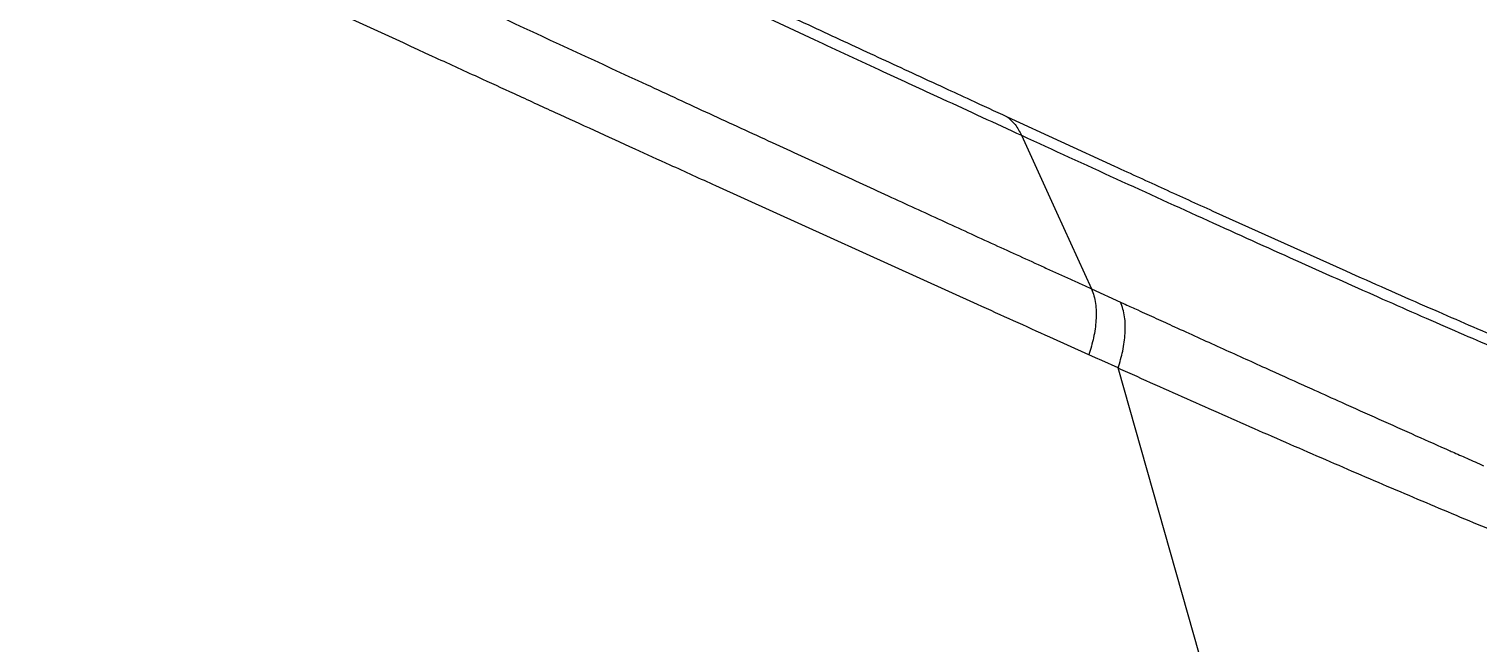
# Model space of a CAD drawing. Extents: x -51 to 27, y -13 to 136.
# Drawn here: x -38.6 to -34.015, y 51.423 to 53.368 of the extents above; entities that cross this region are included whole.
import ezdxf

# ---------------------------------------------------------------- set-up
doc = ezdxf.new("R2010")
doc.units = 0
doc.header["$MEASUREMENT"] = 0
doc.layers.add('GEOMETRY', color=2, linetype='Continuous', lineweight=25)

# ---------------------------------------------------------------- blocks, each defined once
blk = doc.blocks.new('2026 MONTERREY-BLOOM')
at = {"layer": 'GEOMETRY'}
for p, q in [((-24.033, -30.5652), (-24.0285, -30.5674)), ((-23.823, -30.6244), (-23.4829, -30.7809)), ((-23.9168, -31.219), (-24.7447, -30.8433)), ((-23.1721, -30.923), (-22.751, -31.1128)), ((-23.5553, -31.1698), (-23.4636, -31.2117)), ((-23.5639, -31.378), (-23.6878, -31.3224)), ((-23.5543, -31.3825), (-23.5639, -31.378)), ((-23.5434, -31.3875), (-23.5543, -31.3825)), ((-23.5229, -31.3968), (-23.5434, -31.3875)), ((-23.4713, -31.4201), (-23.5229, -31.3968)), ((-22.9983, -33.0896), (-23.4714, -31.4201))]:
    blk.add_line(p, q, dxfattribs=at)
at = {"layer": 'GEOMETRY', "flags": 128}
blk.add_lwpolyline([(-23.777, -30.6833), (-23.6661, -30.9266), (-23.5553, -31.1698)], dxfattribs=at)
at = {"layer": 'GEOMETRY'}
for points, knots in [([(-36.6427, -38.9849), (-36.6428, -38.748), (-36.6429, -38.2513), (-36.6431, -37.4958), (-36.643, -36.7174), (-36.6423, -35.9379), (-36.6409, -35.1552), (-36.6388, -34.37), (-36.6343, -33.1243), (-36.6247, -31.4274), (-36.6007, -28.7277), (-36.5557, -25.4875), (-36.48, -22.0033), (-36.3837, -18.8258), (-36.2694, -15.9518), (-36.1467, -13.5568), (-36.0218, -11.6425), (-35.9083, -10.2086), (-35.8038, -9.1111), (-35.7174, -8.3466), (-35.6715, -7.9173), (-35.5982, -7.4928), (-35.4908, -7.0801), (-35.3398, -6.6435), (-35.1358, -6.1898), (-34.8703, -5.7277), (-34.5603, -5.2943), (-34.2088, -4.8937), (-33.8193, -4.53), (-33.3956, -4.2066), (-32.942, -3.9269), (-32.4916, -3.7075), (-32.0535, -3.5411), (-31.634, -3.4198), (-31.1992, -3.3309), (-30.7502, -3.28), (-30.3002, -3.2288), (-29.6557, -3.1612), (-28.8172, -3.0818), (-27.5048, -2.9746), (-25.9207, -2.8687), (-23.9532, -2.7617), (-21.8759, -2.6679), (-19.6786, -2.5868), (-17.2507, -2.5139), (-14.59, -2.4519), (-11.7055, -2.4029), (-8.8195, -2.3695), (-5.9364, -2.3497), (-3.0548, -2.3416), (-0.5983, -2.3393), (1.4461, -2.34), (3.0915, -2.3423), (4.7536, -2.3465), (6.4156, -2.3534), (8.0545, -2.3645), (10.4077, -2.3864), (13.4813, -2.429), (16.9743, -2.5047), (20.1483, -2.6009), (23.0112, -2.7146), (25.3952, -2.8364), (27.3074, -2.9606), (28.7412, -3.0736), (29.84, -3.1777), (30.6063, -3.2639), (31.0378, -3.31), (31.4634, -3.3805), (31.8765, -3.4857), (32.3137, -3.6341), (32.7687, -3.8357), (33.2323, -4.0987), (33.6676, -4.4064), (34.0701, -4.7558), (34.436, -5.1433), (34.7616, -5.5651), (35.0437, -6.0171), (35.2785, -6.4922), (35.464, -6.9855), (35.6016, -7.491), (35.6829, -8.0099), (35.7387, -8.5338), (35.8146, -9.2299), (35.8967, -10.0974), (36.0051, -11.4079), (36.112, -12.9931), (36.2405, -15.3392), (36.3619, -18.1726), (36.4654, -21.4568), (36.5399, -24.7062), (36.5915, -27.9302), (36.6206, -30.8028), (36.6357, -33.3227), (36.6407, -34.9225), (36.6423, -35.9634), (36.6428, -36.4441), (36.643, -36.9237), (36.6431, -37.4023), (36.643, -37.8963), (36.6429, -38.4238), (36.6428, -38.792), (36.6428, -38.9849)], [0, 0, 0, 0, 0.005138, 0.010771, 0.016381, 0.022015, 0.027673, 0.03335, 0.039042, 0.054682, 0.070145, 0.097582, 0.124946, 0.145709, 0.16651, 0.187309, 0.197707, 0.208103, 0.218498, 0.221609, 0.224784, 0.227857, 0.230942, 0.234019, 0.237865, 0.24171, 0.245555, 0.249401, 0.253246, 0.257092, 0.260938, 0.264783, 0.267936, 0.271088, 0.274241, 0.277546, 0.280882, 0.284062, 0.291597, 0.299143, 0.312612, 0.326021, 0.341866, 0.357701, 0.373696, 0.394533, 0.415407, 0.436247, 0.457116, 0.477921, 0.498728, 0.51038, 0.52225, 0.534405, 0.54642, 0.558287, 0.569942, 0.597446, 0.624936, 0.645697, 0.666299, 0.687058, 0.697455, 0.707849, 0.718242, 0.721382, 0.724571, 0.72765, 0.730727, 0.733804, 0.737651, 0.741498, 0.745344, 0.74919, 0.753036, 0.756881, 0.760725, 0.76457, 0.768352, 0.772136, 0.775907, 0.779727, 0.783559, 0.79109, 0.798621, 0.812071, 0.825537, 0.849567, 0.873561, 0.896782, 0.920041, 0.943476, 0.95907, 0.97468, 0.978164, 0.981639, 0.985104, 0.988563, 0.992016, 0.995816, 1, 1, 1, 1]), ([(-27.4304, -28.9665), (-27.3914, -28.9852), (-27.2982, -29.0299), (-27.164, -29.0944), (-27.0266, -29.1603), (-26.9072, -29.2174), (-26.7837, -29.2762), (-26.6465, -29.3416), (-26.4713, -29.4249), (-26.2742, -29.5184), (-26.1194, -29.5915), (-26.0248, -29.6362), (-25.9837, -29.6556), (-25.9436, -29.6745), (-25.9045, -29.6929), (-25.8665, -29.7108), (-25.8296, -29.7282), (-25.765, -29.7585), (-25.6791, -29.7989), (-25.5781, -29.8463), (-25.4966, -29.8846), (-25.4326, -29.9146), (-25.3714, -29.9432), (-25.3014, -29.976), (-25.2148, -30.0165), (-25.1264, -30.0578), (-25.0455, -30.0956), (-24.9692, -30.1312), (-24.8507, -30.1864), (-24.6696, -30.2704), (-24.4446, -30.3743), (-24.2881, -30.4471), (-24.2155, -30.4809)], [0, 0, 0, 0, 0.035217, 0.08427, 0.121557, 0.159999, 0.192998, 0.234117, 0.285424, 0.353536, 0.415405, 0.428436, 0.441152, 0.453553, 0.465639, 0.477411, 0.488868, 0.500011, 0.537512, 0.568997, 0.594472, 0.613945, 0.629094, 0.652016, 0.679771, 0.710852, 0.735588, 0.756419, 0.783354, 0.848355, 0.929567, 1, 1, 1, 1]), ([(-25.4315, -29.8761), (-25.3875, -29.8967), (-25.3104, -29.9328), (-25.1948, -29.987), (-25.087, -30.0374), (-24.9753, -30.0896), (-24.8643, -30.1414), (-24.7505, -30.1944), (-24.6342, -30.2485), (-24.5218, -30.3008), (-24.4154, -30.3502), (-24.3164, -30.3962), (-24.2193, -30.4412), (-24.1212, -30.4866), (-24.0276, -30.5299), (-23.9276, -30.5761), (-23.8617, -30.6065), (-23.823, -30.6244)], [0, 0, 0, 0, 0.080479, 0.140759, 0.211565, 0.278406, 0.346381, 0.416719, 0.489421, 0.562729, 0.626594, 0.68857, 0.748659, 0.809583, 0.874245, 0.926254, 1, 1, 1, 1]), ([(-25.6405, -30.4335), (-25.7638, -30.3767), (-26.0107, -30.2632), (-26.2602, -30.1476), (-26.3851, -30.0897)], [0, 0, 0, 0, 0.499671, 1, 1, 1, 1]), ([(-25.8549, -30.1085), (-25.7053, -30.1783), (-25.4061, -30.3178), (-25.1114, -30.4542), (-24.9641, -30.5224)], [0, 0, 0, 0, 0.499909, 1, 1, 1, 1]), ([(-24.7447, -30.8433), (-24.7928, -30.8213), (-24.8777, -30.7826), (-25.0057, -30.7242), (-25.1268, -30.669), (-25.2539, -30.6109), (-25.3765, -30.5546), (-25.5058, -30.4952), (-25.5924, -30.4555), (-25.6405, -30.4335)], [0, 0, 0, 0, 0.1626464, 0.2873017, 0.4312169, 0.5691113, 0.7128945, 0.8405551, 1, 1, 1, 1]), ([(-24.2155, -30.4809), (-24.185, -30.495), (-24.124, -30.5232), (-24.0633, -30.5512), (-24.033, -30.5652)], [0, 0, 0, 0, 0.500282, 1, 1, 1, 1]), ([(-24.9641, -30.5224), (-24.8975, -30.5532), (-24.7644, -30.6148), (-24.6322, -30.6757), (-24.5662, -30.7062)], [0, 0, 0, 0, 0.499985, 1, 1, 1, 1]), ([(-24.0285, -30.5674), (-23.9864, -30.5868), (-23.9023, -30.6256), (-23.8187, -30.6641), (-23.777, -30.6833)], [0, 0, 0, 0, 0.500338, 1, 1, 1, 1]), ([(-23.823, -30.6245), (-23.814, -30.6321), (-23.7959, -30.6473), (-23.7833, -30.6713), (-23.777, -30.6833)], [0, 0, 0, 0, 0.5000001, 1, 1, 1, 1]), ([(-24.5662, -30.7062), (-24.5048, -30.7344), (-24.382, -30.791), (-24.2602, -30.847), (-24.1993, -30.8749)], [0, 0, 0, 0, 0.500256, 1, 1, 1, 1]), ([(-23.777, -30.6833), (-23.6769, -30.7294), (-23.4779, -30.8209), (-23.1886, -30.9529), (-22.9109, -31.0786), (-22.7361, -31.1565), (-22.6499, -31.1949)], [0, 0, 0, 0, 0.2565664, 0.5101876, 0.7586252, 1, 1, 1, 1]), ([(-23.4829, -30.781), (-23.4304, -30.8051), (-23.3258, -30.853), (-23.2232, -30.8998), (-23.1721, -30.923)], [0, 0, 0, 0, 0.502658, 1, 1, 1, 1]), ([(-24.1993, -30.8749), (-24.143, -30.9008), (-24.0304, -30.9525), (-23.9186, -31.0037), (-23.8627, -31.0293)], [0, 0, 0, 0, 0.500044, 1, 1, 1, 1]), ([(-23.8627, -31.0293), (-23.8364, -31.0413), (-23.7839, -31.0654), (-23.7316, -31.0893), (-23.7054, -31.1013)], [0, 0, 0, 0, 0.4998202, 1, 1, 1, 1]), ([(-23.7054, -31.1013), (-23.6927, -31.1071), (-23.6674, -31.1187), (-23.6421, -31.1302), (-23.6295, -31.136)], [0, 0, 0, 0, 0.499925, 1, 1, 1, 1]), ([(-22.751, -31.1128), (-22.7083, -31.1318), (-22.6236, -31.1695), (-22.5421, -31.2053), (-22.5017, -31.2231)], [0, 0, 0, 0, 0.504032, 1, 1, 1, 1]), ([(-23.6295, -31.136), (-23.6232, -31.1388), (-23.6108, -31.1445), (-23.5984, -31.1502), (-23.5922, -31.153)], [0, 0, 0, 0, 0.499978, 1, 1, 1, 1]), ([(-23.5922, -31.153), (-23.586, -31.1558), (-23.5737, -31.1614), (-23.5615, -31.167), (-23.5553, -31.1698)], [0, 0, 0, 0, 0.499994, 1, 1, 1, 1]), ([(-23.5553, -31.1698), (-23.5504, -31.1844), (-23.5408, -31.2125), (-23.5402, -31.267), (-23.5475, -31.3226), (-23.5586, -31.3601), (-23.5639, -31.378)], [0, 0, 0, 0, 0.27768, 0.536919, 0.777699, 1, 1, 1, 1]), ([(-23.6878, -31.3224), (-23.7259, -31.3052), (-23.802, -31.2709), (-23.8785, -31.2363), (-23.9168, -31.219)], [0, 0, 0, 0, 0.4998973, 1, 1, 1, 1]), ([(-23.4713, -31.4201), (-23.466, -31.402), (-23.455, -31.3645), (-23.448, -31.3088), (-23.4489, -31.2544), (-23.4586, -31.2262), (-23.4636, -31.2117)], [0, 0, 0, 0, 0.2229341, 0.463924, 0.7229523, 1, 1, 1, 1]), ([(-23.4637, -31.2117), (-23.4612, -31.2128), (-23.4562, -31.2151), (-23.4513, -31.2173), (-23.4488, -31.2185)], [0, 0, 0, 0, 0.499955, 1, 1, 1, 1]), ([(-23.4488, -31.2185), (-23.4423, -31.2214), (-23.4292, -31.2274), (-23.4161, -31.2334), (-23.4095, -31.2364)], [0, 0, 0, 0, 0.49985, 1, 1, 1, 1]), ([(-22.6499, -31.1949), (-22.5681, -31.231), (-22.4072, -31.302), (-22.1872, -31.3964), (-21.9892, -31.4792), (-21.8765, -31.5238), (-21.8213, -31.5456)], [0, 0, 0, 0, 0.264675, 0.520506, 0.765085, 1, 1, 1, 1]), ([(-23.4095, -31.2364), (-23.3901, -31.2452), (-23.3512, -31.263), (-23.3124, -31.2806), (-23.293, -31.2895)], [0, 0, 0, 0, 0.499368, 1, 1, 1, 1]), ([(-22.5017, -31.2231), (-22.4265, -31.2559), (-22.2797, -31.3198), (-22.1491, -31.3742), (-22.0855, -31.4007)], [0, 0, 0, 0, 0.512784, 1, 1, 1, 1]), ([(-23.293, -31.2895), (-23.2448, -31.3114), (-23.1484, -31.3553), (-23.053, -31.3985), (-23.0054, -31.4201)], [0, 0, 0, 0, 0.5, 1, 1, 1, 1]), ([(-23.4714, -31.4201), (-23.4616, -31.4244), (-23.442, -31.4333), (-23.4225, -31.442), (-23.4127, -31.4465)], [0, 0, 0, 0, 0.49788, 1, 1, 1, 1]), ([(-23.4127, -31.4465), (-23.3363, -31.4807), (-23.1831, -31.5493), (-23.0321, -31.6156), (-22.9565, -31.6488)], [0, 0, 0, 0, 0.498614, 1, 1, 1, 1]), ([(-23.0054, -31.4201), (-22.9651, -31.4382), (-22.9236, -31.4569), (-22.8721, -31.4802), (-22.832, -31.4983), (-22.7135, -31.5519), (-22.6073, -31.5994), (-22.5291, -31.6344)], [0, 0, 0, 0, 0.250004, 0.257778, 0.321327, 0.50001, 1, 1, 1, 1]), ([(-22.5291, -31.6344), (-22.4931, -31.6504), (-22.4569, -31.6666), (-22.4187, -31.6835), (-22.4009, -31.6914), (-22.3657, -31.707), (-22.3329, -31.7215), (-22.3153, -31.7294)], [0, 0, 0, 0, 0.499999, 0.50379, 0.53544, 0.749999, 1, 1, 1, 1]), ([(-22.9565, -31.6488), (-22.8813, -31.6816), (-22.7308, -31.7472), (-22.5841, -31.8096), (-22.5107, -31.8408)], [0, 0, 0, 0, 0.499589, 1, 1, 1, 1]), ([(-22.5107, -31.8408), (-22.4384, -31.8713), (-22.2934, -31.9324), (-22.1541, -31.9892), (-22.0841, -32.0177)], [0, 0, 0, 0, 0.4983933, 1, 1, 1, 1])]:
    blk.add_open_spline(points, degree=3, knots=knots, dxfattribs=at)

msp = doc.modelspace()

# ---------------------------------------------------------------- block references
msp.add_blockref('2026 MONTERREY-BLOOM', (-11.682, 83.7145))

doc.saveas('drawing.dxf')
